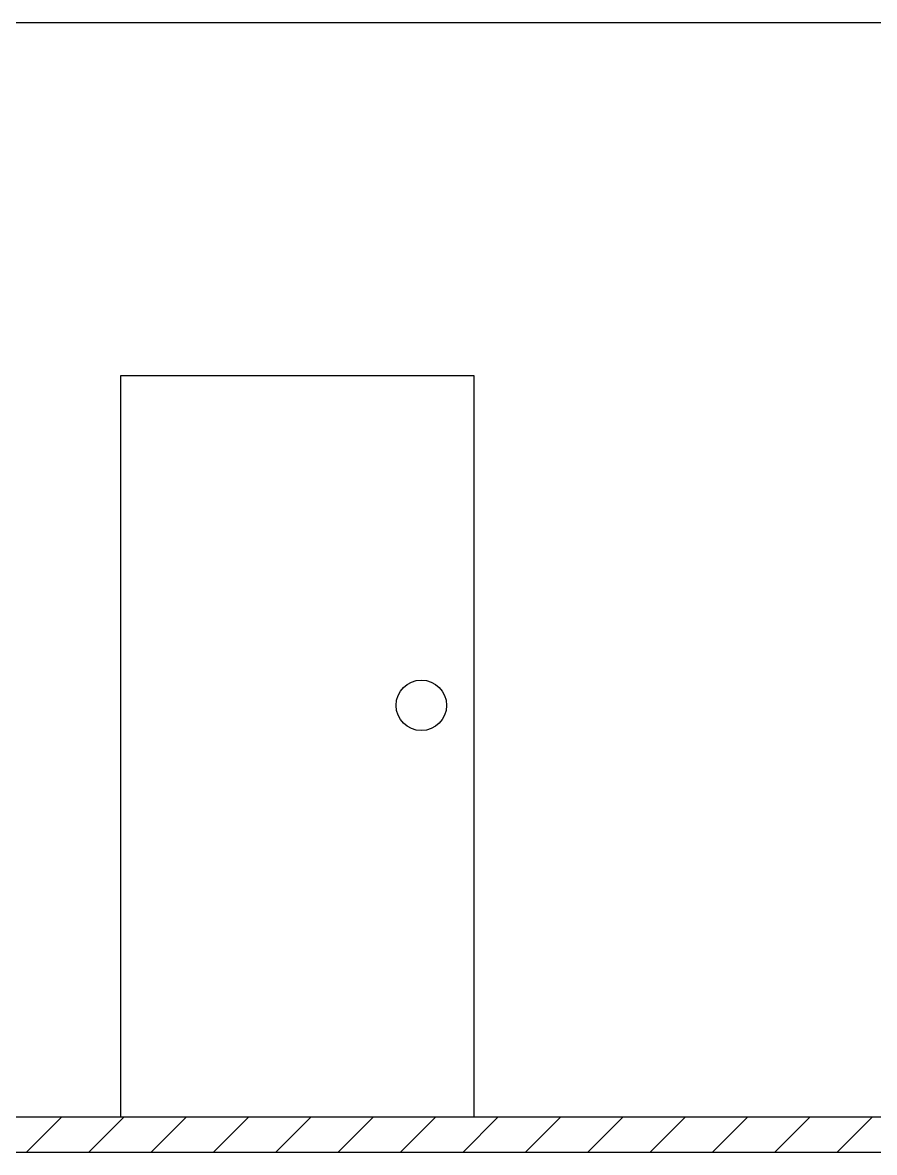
# Model space of a CAD drawing. Header units: millimetres. Extents: x 14561 to 73598, y 8019 to 71831.
# Drawn here: x 57708 to 60123, y 54124 to 57324 of the extents above; entities that cross this region are included whole.
import ezdxf

# ---------------------------------------------------------------- set-up
doc = ezdxf.new("R2010")
doc.units = ezdxf.units.MM

msp = doc.modelspace()

# ---------------------------------------------------------------- hatches: boundary and pattern name
h = msp.add_hatch()
h.set_pattern_fill('ANSI31', color=0, scale=1000, style=0)
h.set_pattern_definition([(45, (-33015.17, 32333.34), (-88.38835, 88.38835), [])])
h.paths.add_polyline_path([(39283.4862, 54424.09241), (16883.4862, 54424.09241), (16883.4862, 54124.09241), (39283.4862, 54124.09241)])
h.paths.add_polyline_path([(61787.40702, 54224.09241), (57487.40702, 54224.09241), (57487.40702, 54124.09241), (61787.40702, 54124.09241)])

# ---------------------------------------------------------------- linework, layer by layer
for p, q in [((51087.40702, 57324.09241), (62087.40702, 57324.09241)), ((62087.40702, 54224.09241), (51087.40702, 54224.09241)), ((62087.40702, 54124.09241), (51087.40702, 54124.09241))]:
    msp.add_line(p, q)
msp.add_lwpolyline([(57987.40702, 56324.09241), (58987.40702, 56324.09241), (58987.40702, 54224.09241), (57987.40702, 54224.09241)], close=True)
msp.add_circle((58838.75372, 55390.33942), 71.66081)

doc.saveas('drawing.dxf')
